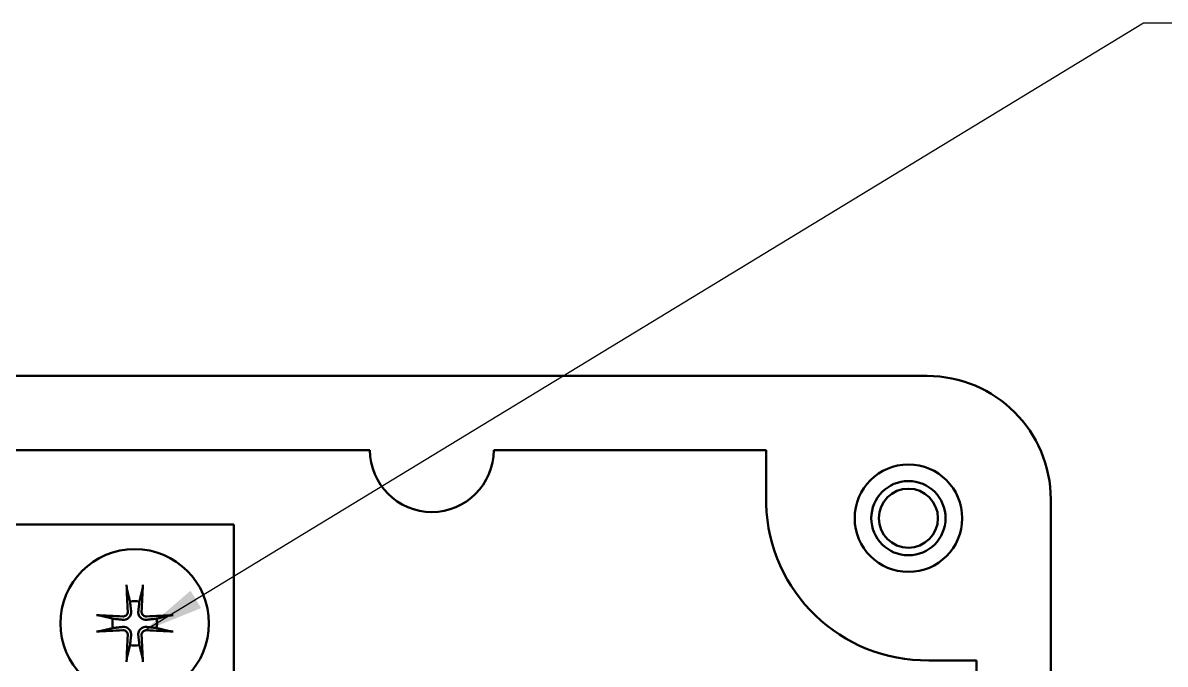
# Model space of a CAD drawing. Header units: millimetres. Extents: x -86 to 841, y -58 to 594.
# Drawn here: x 521.9 to 568.03, y 305.97 to 331.89 of the extents above; entities that cross this region are included whole.
import ezdxf

# ---------------------------------------------------------------- set-up
doc = ezdxf.new("R2010")
doc.units = ezdxf.units.MM
doc.layers.add('Symbol (ISO)', color=7, linetype='Continuous', lineweight=25)
doc.layers.add('Visible (ISO)', color=7, linetype='Continuous', lineweight=50)
doc.styles.add('Note Text (ISO)', font='tahoma.ttf')
doc.dimstyles.new('Default - Method 1b (ISO)$7', dxfattribs={"dimtxt": 3.5, "dimasz": 2.5, "dimexe": 3.175, "dimexo": 0, "dimgap": 0.762, "dimtad": 1, "dimtoh": 1, "dimrnd": 1e-08, "dimtxsty": 'Note Text (ISO)', "dimcen": 0.09, "dimdle": 10, "dimclrd": 256, "dimclre": 256, "dimclrt": 256, "dimazin": 2, "dimtfac": 1, "dimtmove": 0, "dimatfit": 3, "dimfxl": 1, "dimtolj": 1, "dimlwd": -1, "dimlwe": -1, "dimarcsym": 0})

msp = doc.modelspace()

# ---------------------------------------------------------------- linework, layer by layer
at = {"layer": 'Visible (ISO)'}
for p, q in [((558.416, 317.621), (474.544, 317.621)), ((474.544, 314.621), (535.916, 314.621)), ((540.916, 314.621), (551.918, 314.621)), ((551.918, 314.621), (551.918, 312.445)), ((563.416, 210.621), (563.416, 312.621)), ((465.416, 311.621), (530.416, 311.621)), ((530.416, 311.621), (530.416, 211.621)), ((558.489, 306.121), (560.416, 306.121)), ((560.416, 306.121), (560.416, 217.108))]:
    msp.add_line(p, q, dxfattribs=at)
for centre, radius in [((557.666, 311.871), 2.172), ((557.666, 311.871), 1.5), ((557.666, 311.871), 1.193), ((526.416, 307.621), 3)]:
    msp.add_circle(centre, radius, dxfattribs=at)
for centre, radius, start, end in [((558.416, 312.621), 5, 0, 90), ((538.416, 314.621), 2.5, 180, 0), ((558.416, 312.621), 6.5, 181.5478, 270.645), ((526.416, 307.621), 0.902, 77.8798, 102.1202), ((526.416, 307.621), 0.902, 167.8798, 192.1202), ((526.416, 307.621), 0.902, 347.8798, 12.1202), ((526.416, 307.621), 0.902, 257.8798, 282.1202)]:
    msp.add_arc(centre, radius, start, end, dxfattribs=at)
for centre, major_axis, start_param, end_param in [((526.62, 307.634), (0.336, -5.195), 4.406467, 4.617896), ((526.212, 307.634), (0.336, 5.195), 4.806882, 5.018311), ((526.403, 307.417), (-5.195, 0.336), 4.806882, 5.018311), ((526.429, 307.417), (-5.195, -0.336), 4.406467, 4.617896), ((526.403, 307.824), (5.195, 0.336), 4.406467, 4.617896), ((526.429, 307.824), (5.195, -0.336), 4.806882, 5.018311), ((526.62, 307.607), (-0.336, -5.195), 4.806882, 5.018311), ((526.212, 307.607), (-0.336, 5.195), 4.406467, 4.617896)]:
    msp.add_ellipse(centre, major_axis=major_axis, ratio=0.087156, start_param=start_param, end_param=end_param, dxfattribs=at)
for points, knots in [([(526.104, 309.002), (526.102, 309.009), (526.1, 309.018), (526.097, 309.04), (526.095, 309.057), (526.092, 309.089), (526.09, 309.11), (526.088, 309.141), (526.087, 309.157), (526.087, 309.171)], [0.04788997, 0.04788997, 0.04788997, 0.04788997, 0.05210485, 0.05210485, 0.05730314, 0.05730314, 0.0625558, 0.0625558, 0.06665641, 0.06665641, 0.06665641, 0.06665641]), ([(526.745, 309.171), (526.745, 309.157), (526.744, 309.141), (526.742, 309.11), (526.74, 309.089), (526.737, 309.057), (526.735, 309.04), (526.732, 309.018), (526.73, 309.009), (526.728, 309.002)], [0.01685823, 0.01685823, 0.01685823, 0.01685823, 0.02095884, 0.02095884, 0.0262115, 0.0262115, 0.03140979, 0.03140979, 0.03562467, 0.03562467, 0.03562467, 0.03562467]), ([(524.866, 307.95), (524.88, 307.949), (524.896, 307.949), (524.927, 307.947), (524.947, 307.945), (524.979, 307.942), (524.996, 307.94), (525.018, 307.936), (525.028, 307.934), (525.034, 307.933)], [0.01685823, 0.01685823, 0.01685823, 0.01685823, 0.02095884, 0.02095884, 0.0262115, 0.0262115, 0.03140979, 0.03140979, 0.03562467, 0.03562467, 0.03562467, 0.03562467]), ([(526.271, 308.103), (526.275, 308.064), (526.272, 308.023), (526.255, 307.963), (526.246, 307.938), (526.219, 307.892), (526.202, 307.87), (526.166, 307.834), (526.144, 307.817), (526.098, 307.791), (526.074, 307.781), (526.014, 307.765), (525.972, 307.761), (525.933, 307.766)], [0.13731162, 0.13731162, 0.13731162, 0.13731162, 0.14973415, 0.14973415, 0.15741051, 0.15741051, 0.16508687, 0.16508687, 0.17276323, 0.17276323, 0.18043959, 0.18043959, 0.19286212, 0.19286212, 0.19286212, 0.19286212]), ([(526.137, 308.095), (526.138, 308.072), (526.135, 308.047), (526.119, 308.001), (526.107, 307.979), (526.076, 307.945), (526.056, 307.929), (526.013, 307.908), (525.988, 307.901), (525.958, 307.899), (525.95, 307.899), (525.942, 307.899)], [0, 0, 0, 0, 0.00692285, 0.00692285, 0.0138457, 0.0138457, 0.02075693, 0.02075693, 0.02766816, 0.02766816, 0.03000447, 0.03000447, 0.03000447, 0.03000447]), ([(526.899, 307.766), (526.86, 307.761), (526.818, 307.765), (526.758, 307.781), (526.734, 307.791), (526.688, 307.817), (526.666, 307.834), (526.63, 307.87), (526.613, 307.892), (526.586, 307.938), (526.577, 307.963), (526.56, 308.023), (526.557, 308.064), (526.561, 308.103)], [0.13731162, 0.13731162, 0.13731162, 0.13731162, 0.14973415, 0.14973415, 0.15741051, 0.15741051, 0.16508687, 0.16508687, 0.17276323, 0.17276323, 0.18043959, 0.18043959, 0.19286212, 0.19286212, 0.19286212, 0.19286212]), ([(526.89, 307.899), (526.867, 307.898), (526.842, 307.901), (526.796, 307.917), (526.775, 307.93), (526.74, 307.961), (526.725, 307.98), (526.703, 308.024), (526.697, 308.048), (526.694, 308.079), (526.694, 308.087), (526.695, 308.095)], [0, 0, 0, 0, 0.00692285, 0.00692285, 0.0138457, 0.0138457, 0.02075693, 0.02075693, 0.02766816, 0.02766816, 0.03000447, 0.03000447, 0.03000447, 0.03000447]), ([(527.798, 307.933), (527.804, 307.934), (527.814, 307.936), (527.836, 307.94), (527.853, 307.942), (527.885, 307.945), (527.905, 307.947), (527.936, 307.949), (527.952, 307.949), (527.966, 307.95)], [0.04788997, 0.04788997, 0.04788997, 0.04788997, 0.05210485, 0.05210485, 0.05730314, 0.05730314, 0.0625558, 0.0625558, 0.06665641, 0.06665641, 0.06665641, 0.06665641]), ([(525.034, 307.308), (525.028, 307.307), (525.018, 307.305), (524.996, 307.302), (524.979, 307.3), (524.947, 307.296), (524.927, 307.295), (524.896, 307.293), (524.88, 307.292), (524.866, 307.291)], [0.04788997, 0.04788997, 0.04788997, 0.04788997, 0.05210485, 0.05210485, 0.05730314, 0.05730314, 0.0625558, 0.0625558, 0.06665641, 0.06665641, 0.06665641, 0.06665641]), ([(525.933, 307.476), (525.972, 307.48), (526.014, 307.476), (526.074, 307.46), (526.098, 307.45), (526.144, 307.424), (526.166, 307.407), (526.202, 307.371), (526.219, 307.349), (526.246, 307.303), (526.255, 307.278), (526.272, 307.219), (526.275, 307.177), (526.271, 307.138)], [0.13731162, 0.13731162, 0.13731162, 0.13731162, 0.14973415, 0.14973415, 0.15741051, 0.15741051, 0.16508687, 0.16508687, 0.17276323, 0.17276323, 0.18043959, 0.18043959, 0.19286212, 0.19286212, 0.19286212, 0.19286212]), ([(525.942, 307.342), (525.965, 307.343), (525.99, 307.34), (526.036, 307.324), (526.057, 307.311), (526.092, 307.281), (526.107, 307.261), (526.129, 307.217), (526.135, 307.193), (526.138, 307.162), (526.138, 307.154), (526.137, 307.146)], [0, 0, 0, 0, 0.00692285, 0.00692285, 0.0138457, 0.0138457, 0.02075693, 0.02075693, 0.02766816, 0.02766816, 0.03000447, 0.03000447, 0.03000447, 0.03000447]), ([(526.561, 307.138), (526.557, 307.177), (526.56, 307.219), (526.577, 307.278), (526.586, 307.303), (526.613, 307.349), (526.63, 307.371), (526.666, 307.407), (526.688, 307.424), (526.734, 307.45), (526.758, 307.46), (526.818, 307.476), (526.86, 307.48), (526.899, 307.476)], [0.13731162, 0.13731162, 0.13731162, 0.13731162, 0.14973415, 0.14973415, 0.15741051, 0.15741051, 0.16508687, 0.16508687, 0.17276323, 0.17276323, 0.18043959, 0.18043959, 0.19286212, 0.19286212, 0.19286212, 0.19286212]), ([(526.695, 307.146), (526.694, 307.169), (526.697, 307.194), (526.713, 307.24), (526.725, 307.262), (526.756, 307.297), (526.776, 307.312), (526.819, 307.334), (526.844, 307.34), (526.874, 307.342), (526.882, 307.342), (526.89, 307.342)], [0, 0, 0, 0, 0.00692285, 0.00692285, 0.0138457, 0.0138457, 0.02075693, 0.02075693, 0.02766816, 0.02766816, 0.03000447, 0.03000447, 0.03000447, 0.03000447]), ([(527.966, 307.291), (527.952, 307.292), (527.936, 307.293), (527.905, 307.295), (527.885, 307.296), (527.853, 307.3), (527.836, 307.302), (527.814, 307.305), (527.804, 307.307), (527.798, 307.308)], [0.01685823, 0.01685823, 0.01685823, 0.01685823, 0.02095884, 0.02095884, 0.0262115, 0.0262115, 0.03140979, 0.03140979, 0.03562467, 0.03562467, 0.03562467, 0.03562467]), ([(526.087, 306.071), (526.087, 306.085), (526.088, 306.1), (526.09, 306.131), (526.092, 306.152), (526.095, 306.184), (526.097, 306.201), (526.1, 306.223), (526.102, 306.232), (526.104, 306.239)], [0.01685823, 0.01685823, 0.01685823, 0.01685823, 0.02095884, 0.02095884, 0.0262115, 0.0262115, 0.03140979, 0.03140979, 0.03562467, 0.03562467, 0.03562467, 0.03562467]), ([(526.728, 306.239), (526.73, 306.232), (526.732, 306.223), (526.735, 306.201), (526.737, 306.184), (526.74, 306.152), (526.742, 306.131), (526.744, 306.1), (526.745, 306.085), (526.745, 306.071)], [0.04788997, 0.04788997, 0.04788997, 0.04788997, 0.05210485, 0.05210485, 0.05730314, 0.05730314, 0.0625558, 0.0625558, 0.06665641, 0.06665641, 0.06665641, 0.06665641])]:
    msp.add_open_spline(points, degree=3, knots=knots, dxfattribs=at)
for points, weights in [([(526.104, 309.002), (526.179, 308.697), (526.227, 308.502)], [1.0041048634, 1.02752924647, 1]), ([(526.605, 308.502), (526.653, 308.697), (526.728, 309.002)], [1, 1.02752924647, 1.0041048634]), ([(526.227, 308.502), (526.255, 308.246), (526.271, 308.103)], [1, 1.35043058172, 1.67338373673]), ([(526.561, 308.103), (526.577, 308.246), (526.605, 308.502)], [1.67338373673, 1.35043058172, 1]), ([(525.534, 307.81), (525.34, 307.858), (525.034, 307.933)], [1, 1.02752923649, 1.00410486201]), ([(525.933, 307.766), (525.79, 307.781), (525.534, 307.81)], [1.67338373673, 1.35043058172, 1]), ([(527.297, 307.81), (527.041, 307.781), (526.899, 307.766)], [1, 1.35043058172, 1.67338373673]), ([(527.798, 307.933), (527.492, 307.858), (527.297, 307.81)], [1.00410486313, 1.02752924454, 1]), ([(525.034, 307.308), (525.34, 307.383), (525.534, 307.431)], [1.00410486313, 1.02752924454, 1]), ([(525.534, 307.431), (525.79, 307.46), (525.933, 307.476)], [1, 1.35043058172, 1.67338373673]), ([(526.899, 307.476), (527.041, 307.46), (527.297, 307.431)], [1.67338373673, 1.35043058172, 1]), ([(527.297, 307.431), (527.492, 307.383), (527.798, 307.308)], [1, 1.02752923661, 1.00410486203]), ([(526.271, 307.138), (526.255, 306.995), (526.227, 306.739)], [1.67338373673, 1.35043058172, 1]), ([(526.605, 306.739), (526.577, 306.995), (526.561, 307.138)], [1, 1.35043058172, 1.67338373673]), ([(526.227, 306.739), (526.179, 306.544), (526.104, 306.239)], [1, 1.02752924648, 1.0041048634]), ([(526.728, 306.239), (526.653, 306.544), (526.605, 306.739)], [1.0041048634, 1.02752924648, 1])]:
    msp.add_rational_spline(points, weights, degree=2, dxfattribs=at)

# ---------------------------------------------------------------- leaders
at = {"layer": 'Symbol (ISO)', "annotation_type": 0, "has_hookline": 1, "hookline_direction": 0, "text_width": 35.009}
msp.add_leader([(526.749, 307.288), (567.163, 331.892), (569.663, 331.892)], dimstyle='Default - Method 1b (ISO)$7', override={"dimtad": 0}, dxfattribs=at)

doc.saveas('drawing.dxf')
